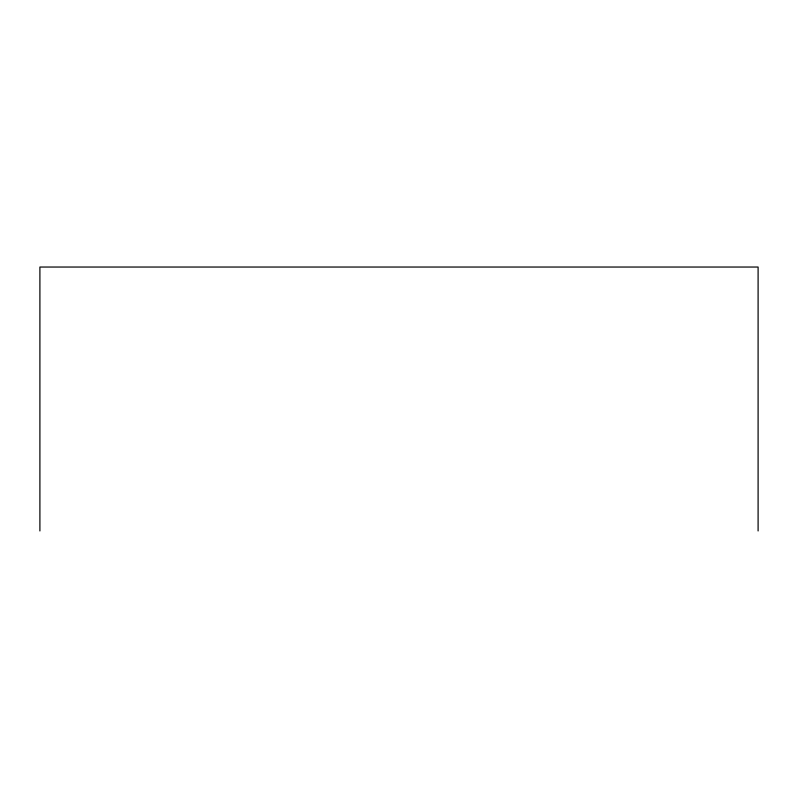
<?xml version="1.0" encoding="UTF-8"?>
<svg xmlns="http://www.w3.org/2000/svg" width="798" height="798" viewBox="0 0 798 798"><rect width="100%" height="100%" fill="white"/><g stroke="black" fill="none" stroke-linecap="round" stroke-linejoin="round"><path stroke-width="1.2" d="M758.1 530.959L758.1 267.041L39.9 267.041L39.9 530.959"/></g></svg>
